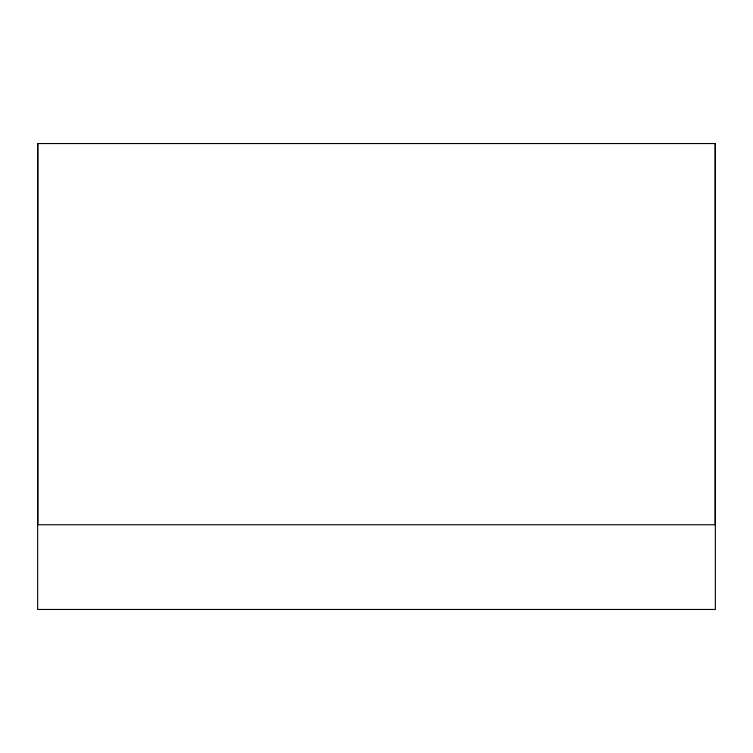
<?xml version="1.0" encoding="UTF-8"?>
<svg xmlns="http://www.w3.org/2000/svg" width="753" height="753" viewBox="0 0 753 753"><rect width="100%" height="100%" fill="white"/><g stroke="black" fill="none" stroke-linecap="round" stroke-linejoin="round"><path stroke-width="1.13" d="M715.134 143.541L715.143 524.747L37.866 524.747L37.857 143.541M715.35 143.541L37.65 143.541L37.65 609.459L715.35 609.459L715.35 143.541"/></g></svg>
